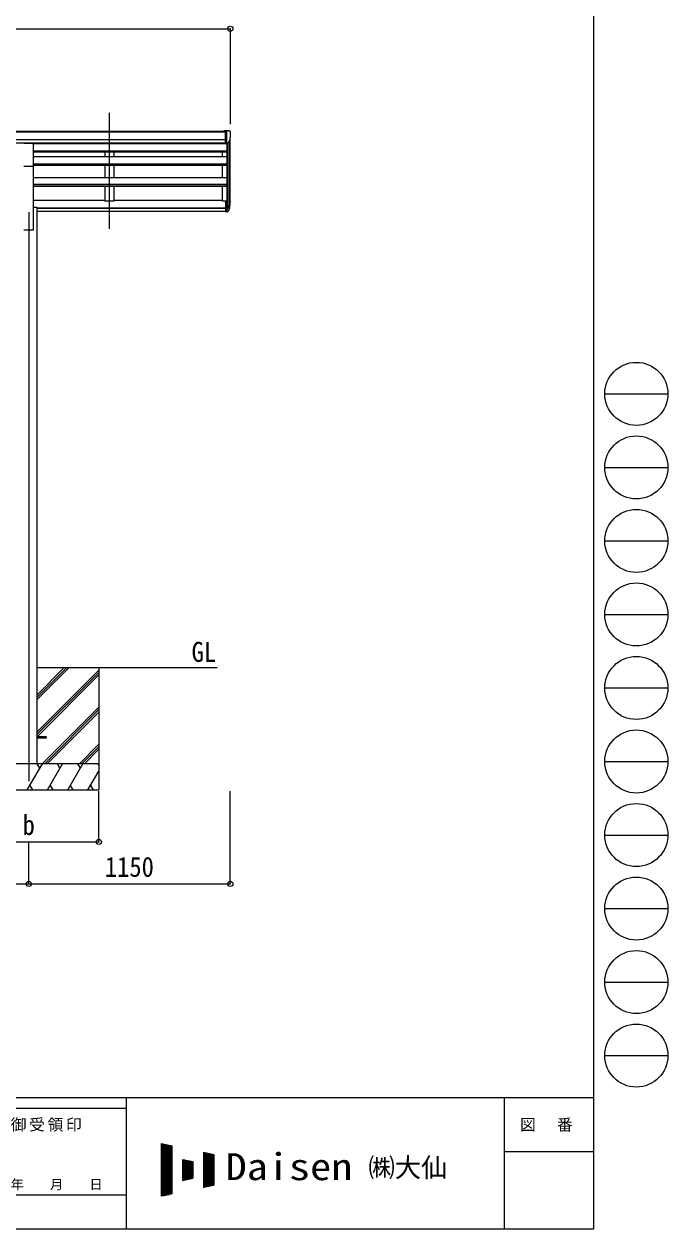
# Model space of a CAD drawing. Units: millimetres at full size, sheet at 1:30; details may follow other scales. Extents: x -8385 to 8479, y -5853 to 5787.
# Drawn here: x 4805 to 8479, y -5853 to 1030 of the extents above; entities that cross this region are included whole.
import ezdxf
from ezdxf.enums import TextEntityAlignment as Align

# ---------------------------------------------------------------- set-up
doc = ezdxf.new("R2010")
doc.units = ezdxf.units.MM
doc.header["$LTSCALE"] = 30
doc.header["$PDMODE"] = 32
doc.header["$PDSIZE"] = 30
for name, color, linetype, lineweight in [('0-0_0', 7, 'Continuous', 9), ('0-1_本体', 4, 'Continuous', 9), ('0-2_部品', 7, 'Continuous', 9), ('0-8_PARTS2', 2, 'Continuous', 9), ('0-A_寸法', 6, 'Continuous', 9), ('F-0_240', 7, 'Continuous', 9)]:
    doc.layers.add(name, color=color, linetype=linetype, lineweight=lineweight)
doc.styles.add('ＭＳ ゴシック', font='')
doc.styles.get('ＭＳ ゴシック').set_extended_font_data('MS Gothic')

msp = doc.modelspace()

# ---------------------------------------------------------------- linework, layer by layer
at = {"layer": '0-0_0'}
for p, q in [((4876.36, -2645.47), (5907.16, -2645.47)), ((4876.36, -2831.1), (5061.99, -2645.47)), ((4876.36, -2816.96), (5047.85, -2645.47)), ((4876.36, -2802.82), (5033.71, -2645.47)), ((4876.36, -3014.95), (5231.16, -2660.15)), ((4876.36, -3029.09), (5231.16, -2674.29)), ((5231.16, -2645.47), (5231.16, -3345.47)), ((4878.62, -3040.97), (5231.16, -2688.44)), ((4907.97, -3195.47), (5231.16, -2872.28)), ((4922.11, -3195.47), (5231.16, -2886.43)), ((4936.25, -3195.47), (5231.16, -2900.57)), ((5120.1, -3195.47), (5231.16, -3084.41)), ((5134.24, -3195.47), (5231.16, -3098.56)), ((5148.39, -3195.47), (5231.16, -3112.7)), ((5231.16, -3195.47), (4431.16, -3195.47)), ((4822.32, -3345.47), (4908.92, -3195.47)), ((4893.92, -3221.45), (4878.92, -3195.47)), ((4937.79, -3345.47), (5024.39, -3195.47)), ((5009.39, -3221.45), (4994.39, -3195.47)), ((5053.26, -3345.47), (5139.86, -3195.47)), ((5109.86, -3195.47), (5124.86, -3221.45)), ((5225.33, -3195.47), (5231.16, -3205.57)), ((5168.73, -3345.47), (5231.16, -3237.33)), ((4431.16, -3345.47), (5231.16, -3345.47)), ((4837.32, -3319.49), (4852.32, -3345.47)), ((4952.79, -3319.49), (4967.79, -3345.47)), ((5068.26, -3319.49), (5083.25, -3345.47)), ((5183.73, -3319.49), (5198.72, -3345.47))]:
    msp.add_line(p, q, dxfattribs=at)
at = {"layer": '0-1_本体'}
for p, q in [((607.66, 418.65), (5954.66, 418.65)), ((607.66, 413.3), (5954.66, 413.3)), ((607.66, 369.77), (5954.66, 369.77)), ((607.66, 352.1), (5954.66, 352.1)), ((4858.66, 349.61), (5954.66, 349.61)), ((4858.66, 347.26), (5961.16, 347.26)), ((5266.16, 349.73), (5266.16, 347.26)), ((5316.16, 349.73), (5316.16, 347.26)), ((5961.16, 347.27), (5961.16, 19.82)), ((5967.16, 347.74), (5967.16, -24.61)), ((5976.88, 363.1), (5976.88, -6.61)), ((5981.16, 17.65), (5981.16, 381.9)), ((4858.66, 305.07), (5961.16, 305.07)), ((4858.66, 303.67), (5961.16, 303.67)), ((4858.66, 299.98), (5961.16, 299.98)), ((5266.16, 299.98), (5266.16, 272.74)), ((5316.16, 299.98), (5316.16, 272.74)), ((5936.16, 272.74), (5936.16, 299.98)), ((4858.66, 272.74), (5961.16, 272.74)), ((4858.66, 232.01), (5961.16, 232.01)), ((4858.66, 230.52), (5961.16, 230.52)), ((4858.66, 223.71), (5961.16, 223.71)), ((4858.66, -145.47), (4858.66, 218.47)), ((5266.16, 223.71), (5266.16, 154.22)), ((5316.16, 223.71), (5316.16, 154.22)), ((5936.16, 154.22), (5936.16, 223.71)), ((4858.66, 154.22), (5961.16, 154.22)), ((4858.66, 114.91), (5961.16, 114.91)), ((4858.66, 113.43), (5961.16, 113.43)), ((4858.66, 103.95), (5961.16, 103.95)), ((5266.16, 103.95), (5266.16, 19)), ((5936.16, 19), (5936.16, 103.95)), ((4858.66, 23.8), (5266.16, 23.8)), ((5316.16, 23.8), (5936.16, 23.8)), ((5954.66, 19), (5936.16, 19)), ((4858.66, -15.47), (4876.36, -15.47)), ((4876.36, -15.47), (4876.36, -3195.47)), ((4876.36, -20.51), (5954.66, -20.51)), ((4876.36, -21.89), (5954.66, -21.89)), ((4876.36, -39.07), (5954.66, -39.07)), ((4803.66, -145.47), (4858.66, -145.47))]:
    msp.add_line(p, q, dxfattribs=at)
msp.add_lwpolyline([(5316.16, 103.95), (5316.16, 19), (5266.16, 19)], dxfattribs=at)
at = {"layer": '0-2_部品'}
for p, q in [((5954.66, 420.25), (5944.66, 420.16)), ((5944.66, 418.65), (5944.66, 420.16)), ((5954.66, 348.27), (5954.66, 420.25)), ((5973.16, 420.25), (5954.66, 420.25)), ((5961.16, 347.27), (5961.16, 420.25)), ((5973.16, 420.25), (5975.49, 420.11)), ((5976.25, 419.68), (5980.32, 413.88)), ((4803.66, 350.38), (4858.66, 350.38)), ((4858.66, 218.31), (4858.66, 350.38)), ((5954.66, 348.27), (5961.16, 348.27)), ((5961.16, 347.27), (5966.37, 347.59)), ((5968.78, 349.08), (5978.06, 365.15)), ((5983.16, 410.88), (5983.16, 410.25)), ((4803.66, 218.31), (4858.66, 218.31)), ((5954.66, 19.82), (5954.66, -41.24)), ((5954.66, 19.82), (5961.16, 19.82)), ((5961.16, 19.82), (5961.16, -42.06)), ((5954.66, -18.49), (5961.16, -18.49)), ((5954.66, -23.89), (5961.16, -23.89)), ((5954.66, -41.24), (5961.16, -41.24)), ((5961.16, -24.89), (5966.29, -24.89)), ((5961.16, -26.89), (5966.01, -26.89)), ((5961.16, -42.06), (5966.01, -42.06)), ((5967.59, -24.14), (5977.35, -5.72)), ((5978.77, -6.22), (5968.6, -25.39)), ((5976.18, -23.07), (5968.6, -40.56))]:
    msp.add_line(p, q, dxfattribs=at)
at = {"layer": '0-2_部品', "color": 4}
msp.add_line((4930.76, -3040.97), (4875.96, -3040.97), dxfattribs=at)
msp.add_lwpolyline([(4930.76, -3040.97), (4930.76, -3049.97), (4875.96, -3049.97)], dxfattribs=at)
at = {"layer": '0-2_部品'}
for centre, radius, start, end in [((5975.43, 419.11), 1, 35, 86.5), ((5980.16, 410.88), 3, 0, 87), ((5966.19, 350.58), 3, 273.5, 330), ((5781.16, 410.25), 202, 347.09739, 0), ((5847.94, 13.01), 133.22, 344.28698, 356.72013), ((5893.21, 20.23), 88.05, 342.78929, 2.77608), ((5892.5, 15.95), 89.07, 345.58812, 5.50424), ((5966.01, -23.89), 3, 270, 330), ((5966.01, -39.06), 3, 270, 330), ((5966.29, -23.39), 1.5, 270, 330)]:
    msp.add_arc(centre, radius, start, end, dxfattribs=at)
at = {"layer": '0-8_PARTS2'}
for p, q in [((5291.16, -139.27), (5291.16, 523.26)), ((4831.16, -45.47), (4831.16, -3295.47))]:
    msp.add_line(p, q, dxfattribs=at)
at = {"layer": '0-A_寸法'}
for p, q in [((581.16, 1002.89), (5981.16, 1002.89)), ((5981.16, 1002.89), (5981.16, 457.26)), ((5231.16, -3641.86), (5231.16, -3352.89)), ((5981.16, -3881.84), (5981.16, -3352.89)), ((4431.16, -3641.86), (5231.16, -3641.86)), ((4831.16, -3881.84), (4831.16, -3641.86)), ((1731.16, -3881.84), (4831.16, -3881.84)), ((4831.16, -3881.84), (5981.16, -3881.84))]:
    msp.add_line(p, q, dxfattribs=at)
for p in [(5981.16, 1002.89), (5231.16, -3641.86), (4831.16, -3881.84), (5981.16, -3881.84)]:
    msp.add_point(p, dxfattribs=at)
at = {"layer": 'F-0_240', "color": 5}
for p, q in [((8054.55, 5787.34), (8054.55, -5852.66)), ((-8385.45, -5102.66), (8054.55, -5102.66)), ((5387.79, -5102.66), (5387.79, -5852.66)), ((7544.54, -5102.66), (7544.54, -5852.66)), ((-8385.45, -5162.66), (5387.79, -5162.66)), ((7544.54, -5410.16), (8054.55, -5410.16)), ((4547.79, -5657.66), (5387.79, -5657.66)), ((-8385.45, -5852.66), (8054.55, -5852.66))]:
    msp.add_line(p, q, dxfattribs=at)
at = {"layer": 'F-0_240', "color": 4}
for p, q in [((8118.66, -1082.66), (8478.66, -1082.66)), ((8118.66, -1502.66), (8478.66, -1502.66)), ((8118.66, -1922.66), (8478.66, -1922.66)), ((8118.66, -2342.66), (8478.66, -2342.66)), ((8118.66, -2762.66), (8478.66, -2762.66)), ((8118.66, -3182.66), (8478.66, -3182.66)), ((8118.66, -3602.66), (8478.66, -3602.66)), ((8118.66, -4022.66), (8478.66, -4022.66)), ((8118.66, -4442.66), (8478.66, -4442.66)), ((8118.66, -4862.66), (8478.66, -4862.66))]:
    msp.add_line(p, q, dxfattribs=at)
at = {"layer": 'F-0_240'}
for p, q in [((5587.75, -5365.26), (5647.75, -5377.76)), ((5587.75, -5365.26), (5587.75, -5665.26)), ((5587.75, -5368.08), (5601.3, -5368.08)), ((5589.53, -5664.89), (5589.53, -5365.63)), ((5592.53, -5664.26), (5592.53, -5366.25)), ((5595.53, -5663.64), (5595.53, -5366.88)), ((5598.53, -5663.01), (5598.53, -5367.5)), ((5601.53, -5662.39), (5601.53, -5368.13)), ((5587.75, -5371.08), (5615.7, -5371.08)), ((5587.75, -5374.08), (5630.1, -5374.08)), ((5587.75, -5377.08), (5644.5, -5377.08)), ((5587.75, -5380.08), (5647.75, -5380.08)), ((5587.75, -5383.08), (5647.75, -5383.08)), ((5587.75, -5386.08), (5647.75, -5386.08)), ((5587.75, -5389.08), (5647.75, -5389.08)), ((5587.75, -5392.08), (5647.75, -5392.08)), ((5587.75, -5395.08), (5647.75, -5395.08)), ((5587.75, -5398.08), (5647.75, -5398.08)), ((5587.75, -5401.08), (5647.75, -5401.08)), ((5587.75, -5404.08), (5647.75, -5404.08)), ((5587.75, -5407.08), (5647.75, -5407.08)), ((5587.75, -5410.08), (5647.75, -5410.08)), ((5587.75, -5413.08), (5647.75, -5413.08)), ((5587.75, -5416.08), (5647.75, -5416.08)), ((5587.75, -5419.08), (5647.75, -5419.08)), ((5587.75, -5422.08), (5647.75, -5422.08)), ((5587.75, -5425.08), (5647.75, -5425.08)), ((5587.75, -5428.08), (5647.75, -5428.08)), ((5587.75, -5431.08), (5647.75, -5431.08)), ((5587.75, -5434.08), (5647.75, -5434.08)), ((5604.53, -5661.76), (5604.53, -5368.75)), ((5607.53, -5661.14), (5607.53, -5369.38)), ((5610.53, -5660.51), (5610.53, -5370)), ((5613.53, -5659.89), (5613.53, -5370.63)), ((5616.53, -5659.26), (5616.53, -5371.25)), ((5619.53, -5658.64), (5619.53, -5371.88)), ((5622.53, -5658.01), (5622.53, -5372.5)), ((5625.53, -5657.39), (5625.53, -5373.13)), ((5628.53, -5656.76), (5628.53, -5373.75)), ((5631.53, -5656.14), (5631.53, -5374.38)), ((5634.53, -5655.51), (5634.53, -5375)), ((5637.53, -5654.89), (5637.53, -5375.63)), ((5640.53, -5654.26), (5640.53, -5376.25)), ((5643.53, -5653.64), (5643.53, -5376.88)), ((5646.53, -5653.01), (5646.53, -5377.5)), ((5647.75, -5377.76), (5647.75, -5652.76)), ((5827.75, -5415.26), (5887.75, -5427.76)), ((5827.75, -5415.26), (5827.75, -5615.26)), ((5827.75, -5416.08), (5831.7, -5416.08)), ((5827.75, -5419.08), (5846.1, -5419.08)), ((5827.75, -5422.08), (5860.5, -5422.08)), ((5827.75, -5425.08), (5874.9, -5425.08)), ((5827.75, -5428.08), (5887.75, -5428.08)), ((5827.75, -5431.08), (5887.75, -5431.08)), ((5827.75, -5434.08), (5887.75, -5434.08)), ((5829.53, -5614.89), (5829.53, -5415.63)), ((5832.53, -5614.26), (5832.53, -5416.25)), ((5835.53, -5613.64), (5835.53, -5416.88)), ((5838.53, -5613.01), (5838.53, -5417.5)), ((5841.53, -5612.39), (5841.53, -5418.13)), ((5844.53, -5611.76), (5844.53, -5418.75)), ((5847.53, -5611.14), (5847.53, -5419.38)), ((5850.53, -5610.51), (5850.53, -5420)), ((5853.53, -5609.89), (5853.53, -5420.63)), ((5856.53, -5609.26), (5856.53, -5421.25)), ((5859.53, -5608.64), (5859.53, -5421.88)), ((5862.53, -5608.01), (5862.53, -5422.5)), ((5865.53, -5607.39), (5865.53, -5423.13)), ((5868.53, -5606.76), (5868.53, -5423.75)), ((5871.53, -5606.14), (5871.53, -5424.38)), ((5874.53, -5605.51), (5874.53, -5425)), ((5877.53, -5604.89), (5877.53, -5425.63)), ((5880.53, -5604.26), (5880.53, -5426.25)), ((5883.53, -5603.64), (5883.53, -5426.88)), ((5886.53, -5603.01), (5886.53, -5427.5)), ((5887.75, -5427.76), (5887.75, -5602.76)), ((5587.75, -5437.08), (5647.75, -5437.08)), ((5587.75, -5440.08), (5647.75, -5440.08)), ((5587.75, -5443.08), (5647.75, -5443.08)), ((5587.75, -5446.08), (5647.75, -5446.08)), ((5587.75, -5449.08), (5647.75, -5449.08)), ((5587.75, -5452.08), (5647.75, -5452.08)), ((5587.75, -5455.08), (5647.75, -5455.08)), ((5587.75, -5458.08), (5647.75, -5458.08)), ((5587.75, -5461.08), (5647.75, -5461.08)), ((5587.75, -5464.08), (5647.75, -5464.08)), ((5587.75, -5467.08), (5647.75, -5467.08)), ((5587.75, -5470.08), (5647.75, -5470.08)), ((5587.75, -5473.08), (5647.75, -5473.08)), ((5587.75, -5476.08), (5647.75, -5476.08)), ((5587.75, -5479.08), (5647.75, -5479.08)), ((5587.75, -5482.08), (5647.75, -5482.08)), ((5587.75, -5485.08), (5647.75, -5485.08)), ((5587.75, -5488.08), (5647.75, -5488.08)), ((5587.75, -5491.08), (5647.75, -5491.08)), ((5587.75, -5494.08), (5647.75, -5494.08)), ((5587.75, -5497.08), (5647.75, -5497.08)), ((5587.75, -5500.08), (5647.75, -5500.08)), ((5587.75, -5503.08), (5647.75, -5503.08)), ((5707.75, -5455.26), (5767.75, -5467.76)), ((5707.75, -5455.26), (5707.75, -5575.26)), ((5707.75, -5458.08), (5721.3, -5458.08)), ((5707.75, -5461.08), (5735.7, -5461.08)), ((5707.75, -5464.08), (5750.1, -5464.08)), ((5707.75, -5467.08), (5764.5, -5467.08)), ((5707.75, -5470.08), (5767.75, -5470.08)), ((5707.75, -5473.08), (5767.75, -5473.08)), ((5707.75, -5476.08), (5767.75, -5476.08)), ((5707.75, -5479.08), (5767.75, -5479.08)), ((5707.75, -5482.08), (5767.75, -5482.08)), ((5707.75, -5485.08), (5767.75, -5485.08)), ((5707.75, -5488.08), (5767.75, -5488.08)), ((5707.75, -5491.08), (5767.75, -5491.08)), ((5707.75, -5494.08), (5767.75, -5494.08)), ((5707.75, -5497.08), (5767.75, -5497.08)), ((5707.75, -5500.08), (5767.75, -5500.08)), ((5707.75, -5503.08), (5767.75, -5503.08)), ((5709.53, -5574.89), (5709.53, -5455.63)), ((5712.53, -5574.26), (5712.53, -5456.25)), ((5715.53, -5573.64), (5715.53, -5456.88)), ((5718.53, -5573.01), (5718.53, -5457.5)), ((5721.53, -5572.39), (5721.53, -5458.13)), ((5724.53, -5571.76), (5724.53, -5458.75)), ((5727.53, -5571.14), (5727.53, -5459.38)), ((5730.53, -5570.51), (5730.53, -5460)), ((5733.53, -5569.89), (5733.53, -5460.63)), ((5736.53, -5569.26), (5736.53, -5461.25)), ((5739.53, -5568.64), (5739.53, -5461.88)), ((5742.53, -5568.01), (5742.53, -5462.5)), ((5745.53, -5567.39), (5745.53, -5463.13)), ((5748.53, -5566.76), (5748.53, -5463.75)), ((5751.53, -5566.14), (5751.53, -5464.38)), ((5754.53, -5565.51), (5754.53, -5465)), ((5757.53, -5564.89), (5757.53, -5465.63)), ((5760.53, -5564.26), (5760.53, -5466.25)), ((5763.53, -5563.64), (5763.53, -5466.88)), ((5766.53, -5563.01), (5766.53, -5467.5)), ((5767.75, -5467.76), (5767.75, -5562.76)), ((5827.75, -5437.08), (5887.75, -5437.08)), ((5827.75, -5440.08), (5887.75, -5440.08)), ((5827.75, -5443.08), (5887.75, -5443.08)), ((5827.75, -5446.08), (5887.75, -5446.08)), ((5827.75, -5449.08), (5887.75, -5449.08)), ((5827.75, -5452.08), (5887.75, -5452.08)), ((5827.75, -5455.08), (5887.75, -5455.08)), ((5827.75, -5458.08), (5887.75, -5458.08)), ((5827.75, -5461.08), (5887.75, -5461.08)), ((5827.75, -5464.08), (5887.75, -5464.08)), ((5827.75, -5467.08), (5887.75, -5467.08)), ((5827.75, -5470.08), (5887.75, -5470.08)), ((5827.75, -5473.08), (5887.75, -5473.08)), ((5827.75, -5476.08), (5887.75, -5476.08)), ((5827.75, -5479.08), (5887.75, -5479.08)), ((5827.75, -5482.08), (5887.75, -5482.08)), ((5827.75, -5485.08), (5887.75, -5485.08)), ((5827.75, -5488.08), (5887.75, -5488.08)), ((5827.75, -5491.08), (5887.75, -5491.08)), ((5827.75, -5494.08), (5887.75, -5494.08)), ((5827.75, -5497.08), (5887.75, -5497.08)), ((5827.75, -5500.08), (5887.75, -5500.08)), ((5827.75, -5503.08), (5887.75, -5503.08)), ((5587.75, -5506.08), (5647.75, -5506.08)), ((5587.75, -5509.08), (5647.75, -5509.08)), ((5587.75, -5512.08), (5647.75, -5512.08)), ((5587.75, -5515.08), (5647.75, -5515.08)), ((5587.75, -5518.08), (5647.75, -5518.08)), ((5587.75, -5521.08), (5647.75, -5521.08)), ((5587.75, -5524.08), (5647.75, -5524.08)), ((5587.75, -5527.08), (5647.75, -5527.08)), ((5587.75, -5530.08), (5647.75, -5530.08)), ((5587.75, -5533.08), (5647.75, -5533.08)), ((5587.75, -5536.08), (5647.75, -5536.08)), ((5587.75, -5539.08), (5647.75, -5539.08)), ((5587.75, -5542.08), (5647.75, -5542.08)), ((5587.75, -5545.08), (5647.75, -5545.08)), ((5587.75, -5548.08), (5647.75, -5548.08)), ((5587.75, -5551.08), (5647.75, -5551.08)), ((5587.75, -5554.08), (5647.75, -5554.08)), ((5587.75, -5557.08), (5647.75, -5557.08)), ((5587.75, -5560.08), (5647.75, -5560.08)), ((5587.75, -5563.08), (5647.75, -5563.08)), ((5587.75, -5566.08), (5647.75, -5566.08)), ((5587.75, -5569.08), (5647.75, -5569.08)), ((5587.75, -5572.08), (5647.75, -5572.08)), ((5707.75, -5506.08), (5767.75, -5506.08)), ((5707.75, -5509.08), (5767.75, -5509.08)), ((5707.75, -5512.08), (5767.75, -5512.08)), ((5707.75, -5515.08), (5767.75, -5515.08)), ((5707.75, -5518.08), (5767.75, -5518.08)), ((5707.75, -5521.08), (5767.75, -5521.08)), ((5707.75, -5524.08), (5767.75, -5524.08)), ((5707.75, -5527.08), (5767.75, -5527.08)), ((5707.75, -5530.08), (5767.75, -5530.08)), ((5707.75, -5533.08), (5767.75, -5533.08)), ((5707.75, -5536.08), (5767.75, -5536.08)), ((5707.75, -5539.08), (5767.75, -5539.08)), ((5707.75, -5542.08), (5767.75, -5542.08)), ((5707.75, -5545.08), (5767.75, -5545.08)), ((5707.75, -5548.08), (5767.75, -5548.08)), ((5707.75, -5551.08), (5767.75, -5551.08)), ((5707.75, -5554.08), (5767.75, -5554.08)), ((5707.75, -5557.08), (5767.75, -5557.08)), ((5707.75, -5560.08), (5767.75, -5560.08)), ((5707.75, -5575.26), (5767.75, -5562.76)), ((5707.75, -5563.08), (5766.2, -5563.08)), ((5707.75, -5566.08), (5751.8, -5566.08)), ((5707.75, -5569.08), (5737.4, -5569.08)), ((5707.75, -5572.08), (5723, -5572.08)), ((5827.75, -5506.08), (5887.75, -5506.08)), ((5827.75, -5509.08), (5887.75, -5509.08)), ((5827.75, -5512.08), (5887.75, -5512.08)), ((5827.75, -5515.08), (5887.75, -5515.08)), ((5827.75, -5518.08), (5887.75, -5518.08)), ((5827.75, -5521.08), (5887.75, -5521.08)), ((5827.75, -5524.08), (5887.75, -5524.08)), ((5827.75, -5527.08), (5887.75, -5527.08)), ((5827.75, -5530.08), (5887.75, -5530.08)), ((5827.75, -5533.08), (5887.75, -5533.08)), ((5827.75, -5536.08), (5887.75, -5536.08)), ((5827.75, -5539.08), (5887.75, -5539.08)), ((5827.75, -5542.08), (5887.75, -5542.08)), ((5827.75, -5545.08), (5887.75, -5545.08)), ((5827.75, -5548.08), (5887.75, -5548.08)), ((5827.75, -5551.08), (5887.75, -5551.08)), ((5827.75, -5554.08), (5887.75, -5554.08)), ((5827.75, -5557.08), (5887.75, -5557.08)), ((5827.75, -5560.08), (5887.75, -5560.08)), ((5827.75, -5563.08), (5887.75, -5563.08)), ((5827.75, -5566.08), (5887.75, -5566.08)), ((5827.75, -5569.08), (5887.75, -5569.08)), ((5827.75, -5572.08), (5887.75, -5572.08)), ((5587.75, -5575.08), (5647.75, -5575.08)), ((5587.75, -5578.08), (5647.75, -5578.08)), ((5587.75, -5581.08), (5647.75, -5581.08)), ((5587.75, -5584.08), (5647.75, -5584.08)), ((5587.75, -5587.08), (5647.75, -5587.08)), ((5587.75, -5590.08), (5647.75, -5590.08)), ((5587.75, -5593.08), (5647.75, -5593.08)), ((5587.75, -5596.08), (5647.75, -5596.08)), ((5587.75, -5599.08), (5647.75, -5599.08)), ((5587.75, -5602.08), (5647.75, -5602.08)), ((5587.75, -5605.08), (5647.75, -5605.08)), ((5587.75, -5608.08), (5647.75, -5608.08)), ((5587.75, -5611.08), (5647.75, -5611.08)), ((5587.75, -5614.08), (5647.75, -5614.08)), ((5587.75, -5617.08), (5647.75, -5617.08)), ((5587.75, -5620.08), (5647.75, -5620.08)), ((5587.75, -5623.08), (5647.75, -5623.08)), ((5587.75, -5626.08), (5647.75, -5626.08)), ((5587.75, -5629.08), (5647.75, -5629.08)), ((5587.75, -5632.08), (5647.75, -5632.08)), ((5587.75, -5635.08), (5647.75, -5635.08)), ((5587.75, -5638.08), (5647.75, -5638.08)), ((5587.75, -5641.08), (5647.75, -5641.08)), ((5707.75, -5575.08), (5708.6, -5575.08)), ((5827.75, -5575.08), (5887.75, -5575.08)), ((5827.75, -5578.08), (5887.75, -5578.08)), ((5827.75, -5581.08), (5887.75, -5581.08)), ((5827.75, -5584.08), (5887.75, -5584.08)), ((5827.75, -5587.08), (5887.75, -5587.08)), ((5827.75, -5590.08), (5887.75, -5590.08)), ((5827.75, -5593.08), (5887.75, -5593.08)), ((5827.75, -5596.08), (5887.75, -5596.08)), ((5827.75, -5599.08), (5887.75, -5599.08)), ((5827.75, -5602.08), (5887.75, -5602.08)), ((5887.75, -5602.76), (5827.75, -5615.26)), ((5827.75, -5605.08), (5876.6, -5605.08)), ((5827.75, -5608.08), (5862.2, -5608.08)), ((5827.75, -5611.08), (5847.8, -5611.08)), ((5827.75, -5614.08), (5833.4, -5614.08)), ((5587.75, -5644.08), (5647.75, -5644.08)), ((5587.75, -5647.08), (5647.75, -5647.08)), ((5587.75, -5650.08), (5647.75, -5650.08)), ((5647.75, -5652.76), (5587.75, -5665.26)), ((5587.75, -5653.08), (5646.2, -5653.08)), ((5587.75, -5656.08), (5631.8, -5656.08)), ((5587.75, -5659.08), (5617.4, -5659.08)), ((5587.75, -5662.08), (5603, -5662.08)), ((5587.75, -5665.08), (5588.6, -5665.08))]:
    msp.add_line(p, q, dxfattribs=at)
at = {"layer": 'F-0_240', "color": 4}
for centre in [(8298.66, -1082.66), (8298.66, -1502.66), (8298.66, -1922.66), (8298.66, -2342.66), (8298.66, -2762.66), (8298.66, -3182.66), (8298.66, -3602.66), (8298.66, -4022.66), (8298.66, -4442.66), (8298.66, -4862.66)]:
    msp.add_circle(centre, 180, dxfattribs=at)

# ---------------------------------------------------------------- texts
at = {"layer": '0-0_0', "style": 'ＭＳ ゴシック', "width": 0.9}
msp.add_text('GL', height=114.4, dxfattribs=at).set_placement((5760.12, -2647.91), align=Align.BOTTOM_LEFT)
at = {"layer": '0-A_寸法', "color": 7, "style": 'ＭＳ ゴシック', "width": 0.9}
for s, p in [('b', (4795.91, -3636.86)), ('1150', (5265.16, -3875.84))]:
    msp.add_text(s, height=114.4, dxfattribs=at).set_placement(p, align=Align.BOTTOM_LEFT)
at = {"layer": 'F-0_240', "style": 'ＭＳ ゴシック', "width": 1.15}
msp.add_text('Daisen', height=154, dxfattribs=at).set_placement((5954.61, -5620.26), align=Align.BOTTOM_LEFT)
at = {"layer": 'F-0_240', "style": 'ＭＳ ゴシック'}
for s, height, p in [('㈱大仙\u3000', 110, (6770.01, -5590.26)), ('年\u3000\u3000月\u3000\u3000日', 54.99, (4727.79, -5642.66))]:
    msp.add_text(s, height=height, dxfattribs=at).set_placement(p, align=Align.BOTTOM_LEFT)
at = {"layer": 'F-0_240', "char_height": 65.98, "attachment_point": 7, "style": 'ＭＳ ゴシック'}
for s, insert in [('\\T1.17;御受領印', (4727.79, -5297.66)), ('\\T1.17;図\u3000番', (7634.54, -5297.66))]:
    msp.add_mtext(s, dxfattribs=dict(at, insert=insert))

doc.saveas('drawing.dxf')
